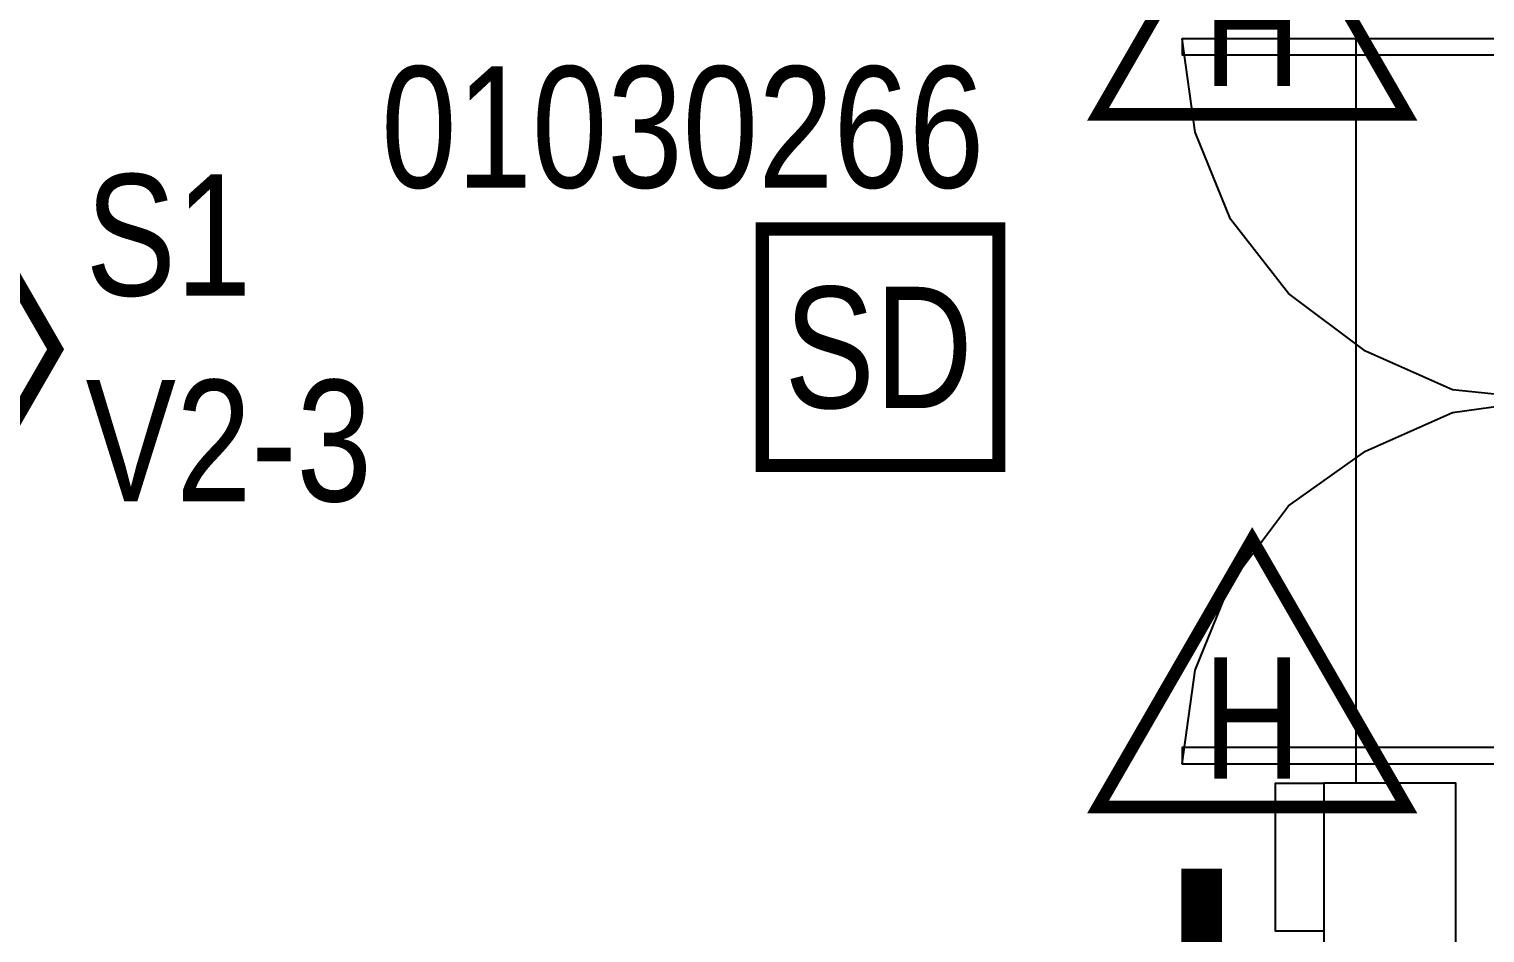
# Model space of a CAD drawing. Header units: inches. Extents: x 8199 to 15931, y 7617 to 15423.
# Drawn here: x 9783.5 to 9927.5, y 9131.8 to 9221.2 of the extents above; entities that cross this region are included whole.
import ezdxf
from ezdxf.enums import TextEntityAlignment as Align

# ---------------------------------------------------------------- set-up
doc = ezdxf.new("R2010")
doc.units = ezdxf.units.IN
doc.header["$LTSCALE"] = 0.25
doc.header["$MEASUREMENT"] = 0
for name, color, linetype in [('BACKGROUND', 8, 'Continuous'), ('DOOR HOLDER', 1, 'Continuous'), ('SMOKE DETECTOR', 1, 'Continuous'), ('SPEAKER STROBE', 1, 'Continuous')]:
    doc.layers.add(name, color=color, linetype=linetype)
doc.styles.add('Arial', font='arial.ttf', dxfattribs={"width": 0.8})

# ---------------------------------------------------------------- blocks, each defined once
blk = doc.blocks.new('150X-AQN5')
at = {"layer": 'DOOR HOLDER', "const_width": 1.25}
blk.add_lwpolyline([(15.26, -8.81), (0, 17.63), (-15.26, -8.81)], close=True, dxfattribs=at)
at = {"layer": 'DOOR HOLDER', "style": 'Arial', "width": 0.8}
blk.add_text('H', height=12, dxfattribs=at).set_placement((0, 0), align=Align.MIDDLE)
blk.add_attdef('SUBSCRIPT', text='', height=12, dxfattribs=at).set_placement((11.35, 10.49), align=Align.MIDDLE_LEFT)
blk = doc.blocks.new('GC-S7VM')
at = {"layer": 'SPEAKER STROBE', "const_width": 1.46}
blk.add_lwpolyline([(13.83, 0.21), (7.08, 11.9), (-6.42, 11.9), (-13.17, 0.21), (-6.42, -11.49), (7.08, -11.49)], close=True, dxfattribs=at)
at = {"layer": 'SPEAKER STROBE', "style": 'Arial', "width": 0.8}
blk.add_text('SV', height=12, dxfattribs=at).set_placement((0, 0), align=Align.MIDDLE)
for tag, p in [('C', (-12.95, 11.52)), ('CANDELA', (-12.62, -8.82)), ('1/2W', (-12.62, -29.16))]:
    blk.add_attdef(tag, text='', height=12, dxfattribs=at).set_placement(p, align=Align.MIDDLE_RIGHT)
for tag, p in [('Speaker_Circuit', (16.8, 11.52)), ('Visual_Circuit', (16.8, -8.82))]:
    blk.add_attdef(tag, text='', height=12, dxfattribs=at).set_placement(p, align=Align.MIDDLE_LEFT)
blk = doc.blocks.new('SIGA-PD')
at = {"layer": 'SMOKE DETECTOR', "const_width": 1.3}
blk.add_lwpolyline([(-11.5, -11.68), (-11.5, 11.7), (11.89, 11.7), (11.89, -11.68)], close=True, dxfattribs=at)
at = {"layer": 'SMOKE DETECTOR', "style": 'Arial', "width": 0.8}
blk.add_text('SD', height=12, dxfattribs=at).set_placement((0, 0), align=Align.MIDDLE)
for tag, p in [('ADDRESS', (20.64, 8.96)), ('ZONE', (20.64, -8.58))]:
    blk.add_attdef(tag, text='', height=12, dxfattribs=at).set_placement(p, align=Align.MIDDLE_LEFT)
blk.add_attdef('SUBSCRIPT', text='', height=12, dxfattribs=at).set_placement((-16.56, -9.02), align=Align.MIDDLE_RIGHT)

msp = doc.modelspace()

# ---------------------------------------------------------------- linework, layer by layer
at = {"lineweight": 0, "const_width": 4}
msp.add_lwpolyline([(9899.51, 9138.15), (9899.51, 8985.43)], dxfattribs=at)
at = {"layer": 'BACKGROUND', "ltscale": 1.585}
msp.add_lwpolyline([(9914.78, 9146.63), (9914.78, 10023.37)], dxfattribs=at)
at = {"layer": 'BACKGROUND'}
for points in [[(9897.57, 9148.54), (9898.85, 9157.78), (9902.35, 9166.38), (9908.09, 9174.03), (9915.73, 9179.44), (9924.33, 9183.27), (9933.57, 9184.54), (9924.33, 9185.5), (9915.73, 9189.32), (9908.09, 9195.05), (9902.35, 9202.38), (9898.85, 9210.98), (9897.57, 9220.22), (9897.57, 9218.63), (9933.57, 9218.63), (9933.57, 9220.22), (9897.57, 9220.22)], [(9924.65, 9033.53), (9924.65, 9146.63), (9911.59, 9146.63), (9911.59, 9129.74)]]:
    msp.add_lwpolyline(points, dxfattribs=at)
for points in [[(9933.57, 9150.13), (9897.57, 9150.13), (9897.57, 9148.54), (9933.57, 9148.54)], [(9911.59, 9146.63), (9911.59, 9131.97), (9906.81, 9131.97), (9906.81, 9146.63)]]:
    msp.add_lwpolyline(points, close=True, dxfattribs=at)

# ---------------------------------------------------------------- block references
at = {"layer": 'DOOR HOLDER'}
for p in [(9904.51, 9221.56), (9904.51, 9153.06)]:
    msp.add_blockref('150X-AQN5', p, dxfattribs=at)
at = {"layer": 'SMOKE DETECTOR'}
ref = msp.add_blockref('SIGA-PD', (9867.55, 9189.71), dxfattribs=at)
ref.add_attrib('SUBSCRIPT', '01030266', dxfattribs={"height": 12, "style": 'Arial', "width": 0.8}).set_placement((9878, 9211.5), align=Align.MIDDLE_RIGHT)
at = {"layer": 'SPEAKER STROBE'}
msp.add_blockref('GC-S7VM', (9772.3, 9189.31), dxfattribs=at).add_auto_attribs({'C': 'C,1W', 'Speaker_Circuit': 'S1', 'Visual_Circuit': 'V2-3', 'CANDELA': '15cd'})

doc.saveas('drawing.dxf')
